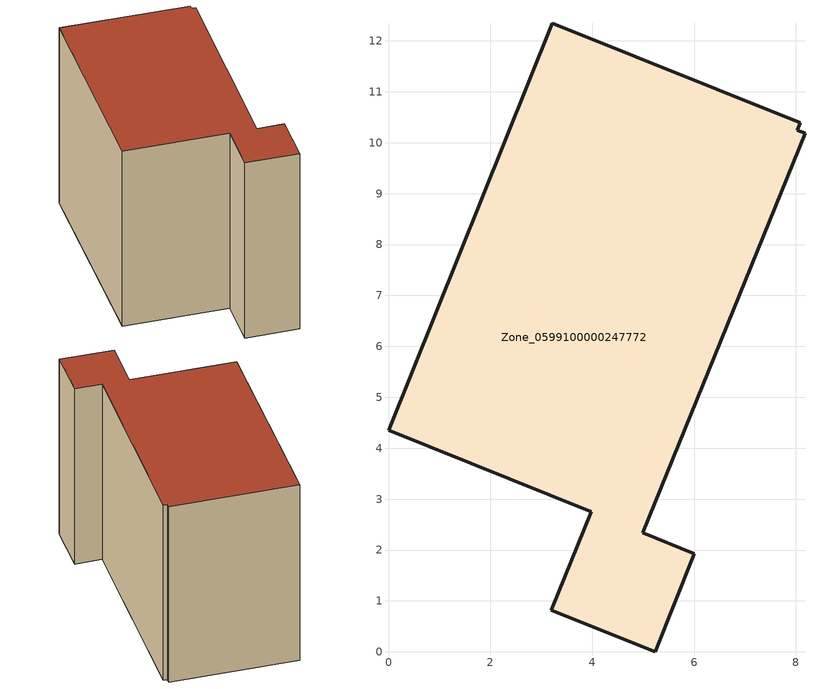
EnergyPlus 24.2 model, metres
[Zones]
Zone_0599100000247772
 floor ground (C_G): 3.98,2.75 0,4.35 3.22,12.35 8.09,10.39 8.03,10.25 8.18,10.18 4.99,2.34 6.01,1.93 5.24,0 3.2,0.82 z0
 wall outside (C_F): 4.99,2.34 8.18,10.18 8.03,10.25 8.09,10.39 3.22,12.35 0,4.35 3.98,2.75 3.2,0.82 5.24,0 6.01,1.93 4.99,2.34 z0:8.2
 roof outside (C_R): 8.18,10.18 8.03,10.25 8.09,10.39 3.22,12.35 0,4.35 3.98,2.75 3.2,0.82 5.24,0 6.01,1.93 4.99,2.34 z8.2
[BUILDING]
Pand.0599100000247772: North Axis=0; Terrain=City; Loads Convergence Tolerance Value=0.04; Temperature Convergence Tolerance Value=0.4; Solar Distribution=FullExterior; Maximum Number of Warmup Days=25; Minimum Number of Warmup Days=1
[Site:Location]
Rotterdam.The.Hague.AP_ZH_NLD Design_Conditions: Latitude=51.96; Longitude=4.45; Time Zone=1; Elevation=-4.5
[SITE:GROUNDTEMPERATURE:BUILDINGSURFACE]
18, 18, 18, 18, 18, 18, 18, 18, 18, 18, 18, 18
[MATERIAL] Thermal Absorptance=0.9; Solar Absorptance=0.7; Visible Absorptance=0.7
Name | Roughness | Thickness | Conductivity | Density | Specific Heat
G.TI.1975-1991 | MediumSmooth | 0.15 | 0.288461 | 540 | 1210
F.TI.1975-1991 | Rough | 0.3 | 0.230769 | 1920 | 840
R.TI.1975-1991 | MediumRough | 0.2 | 0.153846 | 1500 | 1000
[CONSTRUCTION]
C_G: G.TI.1975-1991
C_F: F.TI.1975-1991
C_R: R.TI.1975-1991
[ZONE]
Zone_0599100000247772: Type=1; Multiplier=1; Ceiling Height=Autocalculate; Volume=Autocalculate; Floor Area=autocalculate; Part of Total Floor Area=Yes
[ZONEINFILTRATION:DESIGNFLOWRATE]
Infil_Zone_0599100000247772: Zone or ZoneList or Space or SpaceList=Zone_0599100000247772; Schedule=AlwaysOn; Design Flow Rate Calculation Method=Flow/Area; Flow Rate per Floor Area=0.003; Constant Term Coefficient=1; Temperature Term Coefficient=0; Velocity Term Coefficient=0; Velocity Squared Term Coefficient=0
[HVACTEMPLATE:ZONE:IDEALLOADSAIRSYSTEM]
Zone_0599100000247772: Maximum Heating Supply Air Temperature=50; Minimum Cooling Supply Air Temperature=13; Maximum Heating Supply Air Humidity Ratio=0.0156; Minimum Cooling Supply Air Humidity Ratio=0.0077; Heating Limit=NoLimit; Cooling Limit=NoLimit; Dehumidification Control Type=ConstantSensibleHeatRatio; Cooling Sensible Heat Ratio=0.7; Dehumidification Setpoint=60; Humidification Control Type=None; Humidification Setpoint=30; Outdoor Air Method=None; Outdoor Air Flow Rate per Person=0.00944; Outdoor Air Flow Rate per Zone Floor Area=0; Outdoor Air Flow Rate per Zone=0; Demand Controlled Ventilation Type=None; Outdoor Air Economizer Type=NoEconomizer; Heat Recovery Type=None; Sensible Heat Recovery Effectiveness=0.7; Latent Heat Recovery Effectiveness=0.65
[ZONECONTROL:THERMOSTAT]
ThermostatControl_Zone_0599100000247772: Zone or ZoneList=Zone_0599100000247772; Control Type Schedule=DualSetpointControlType; Control 1=Thermostat_Zone_0599100000247772; Temperature Difference Between Cutout And Setpoint=0
[THERMOSTATSETPOINT:DUALSETPOINT]
Thermostat_Zone_0599100000247772: Heating Setpoint Temperature Schedule=HeatingSetpoint_Zone_0599100000247772; Cooling Setpoint Temperature Schedule=CoolingSetpoint_Zone_0599100000247772
[SCHEDULE:COMPACT]
HeatingSetpoint_Zone_0599100000247772: Through: 12/31, For: AllDays, Until: 24:00, 21
CoolingSetpoint_Zone_0599100000247772: Through: 12/31, For: AllDays, Until: 24:00, 24
DualSetpointControlType: Through: 12/31, For: AllDays, Until: 24:00, 4
AlwaysOn: Through: 12/31, For: AllDays, Until: 24:00, 1
